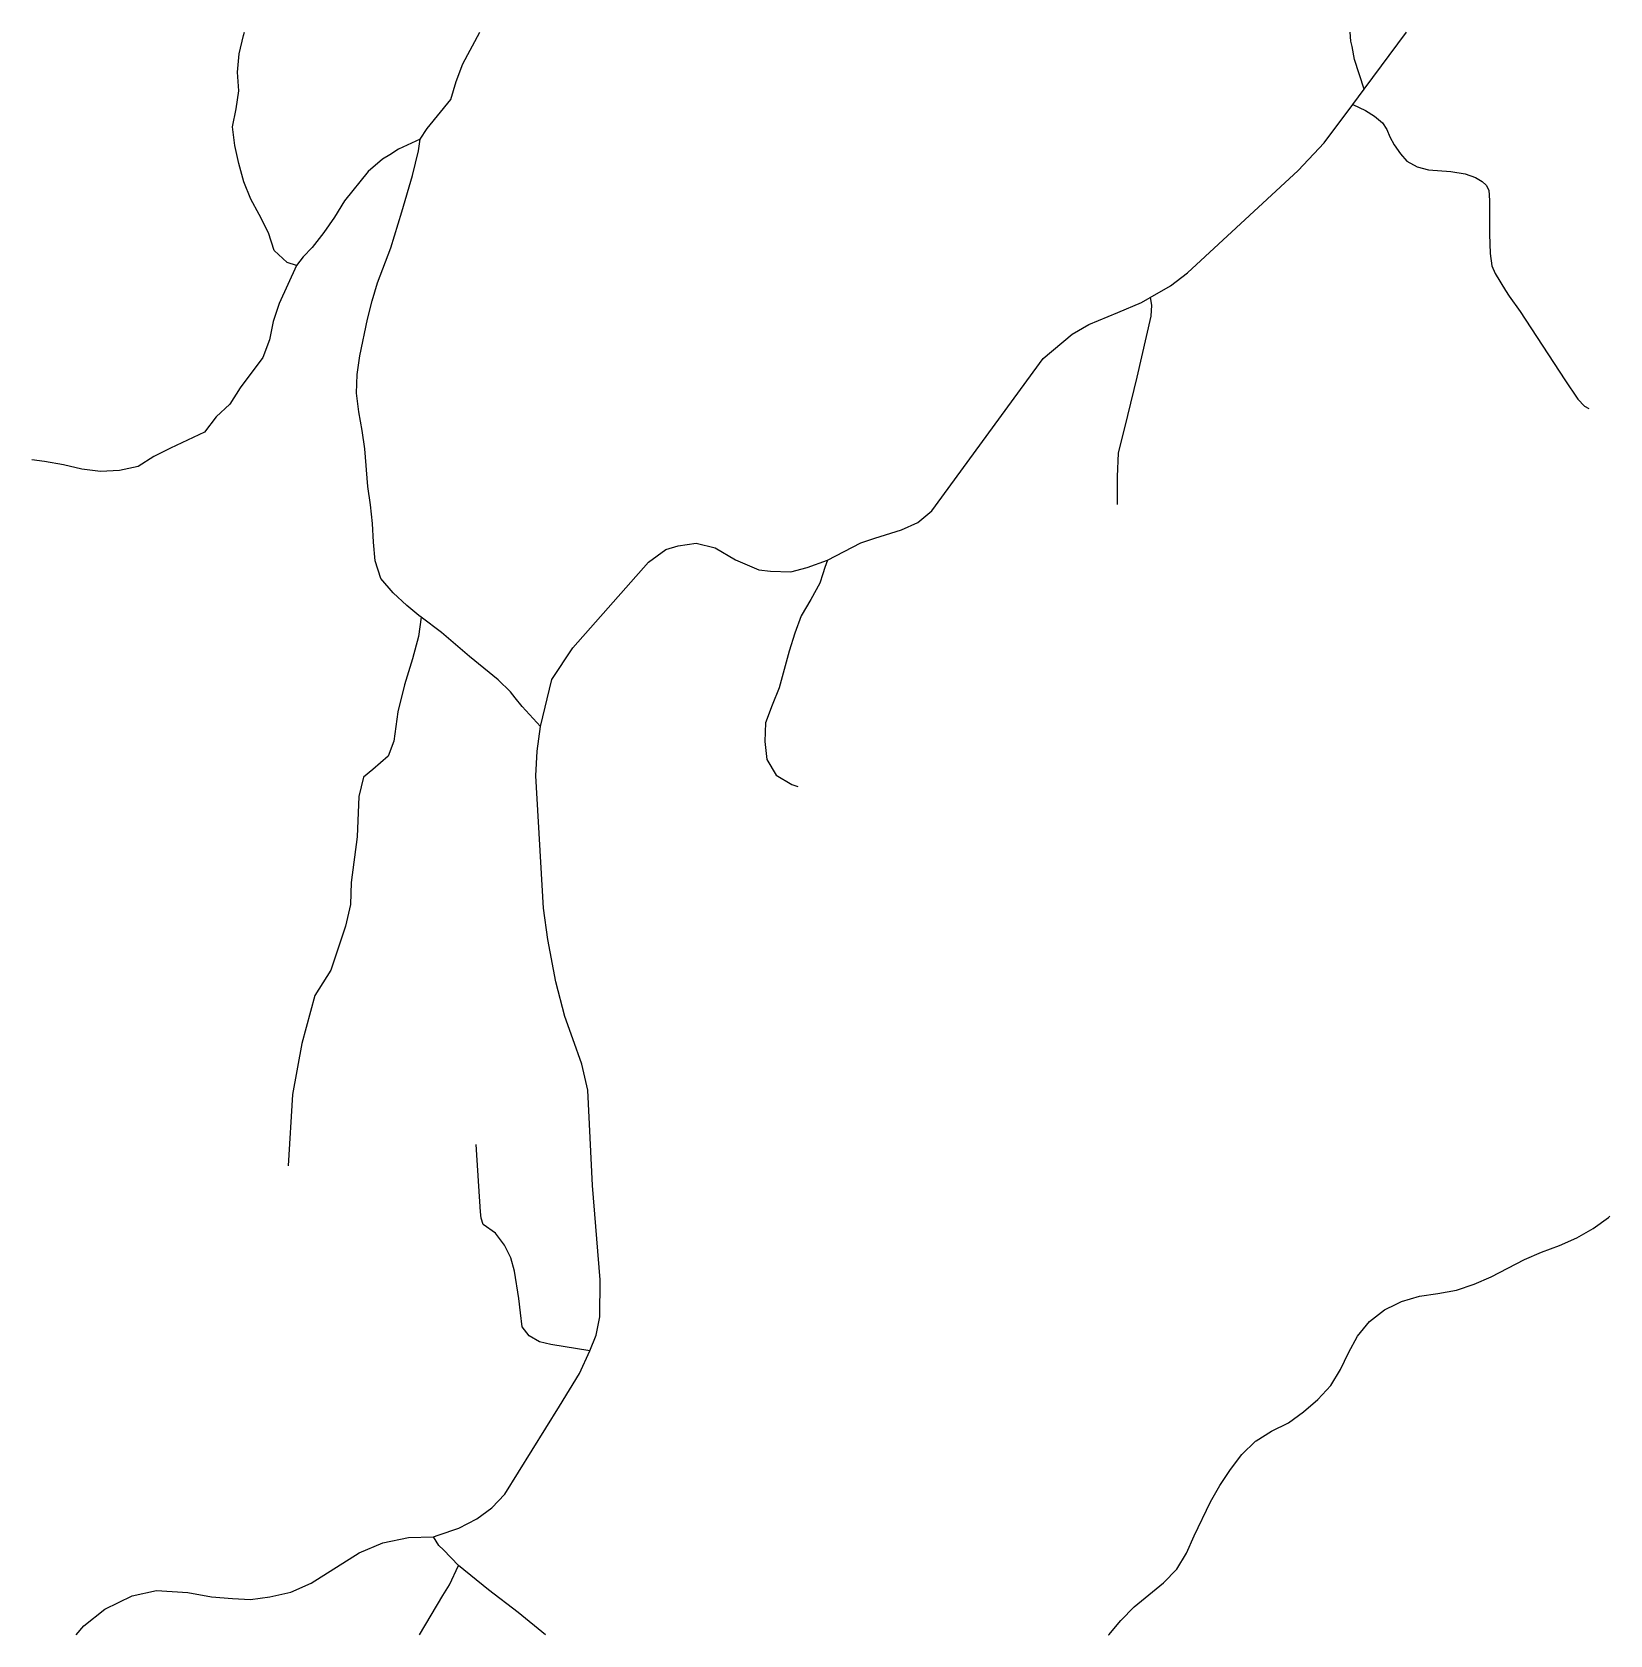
# Model space of a CAD drawing. Header units: millimetres. Extents: x 2 to 100, y 0 to 100.
import ezdxf

# ---------------------------------------------------------------- set-up
doc = ezdxf.new("R2010")
doc.units = ezdxf.units.MM
doc.layers.add('ROADS', color=7, linetype='Continuous')

msp = doc.modelspace()

# ---------------------------------------------------------------- linework, layer by layer
at = {"layer": 'ROADS'}
for points in [[(18.07, 85.44), (17.47, 85.62), (16.67, 86.38), (16.31, 87.48), (15.73, 88.61), (15.22, 89.57), (14.78, 90.66), (14.47, 91.8), (14.22, 92.93), (14.13, 93.59), (14.06, 94.09), (14.29, 95.2), (14.47, 96.33), (14.37, 97.49), (14.48, 98.65), (14.76, 99.78), (14.82, 100)], [(25.77, 93.32), (26.21, 93.98), (27.69, 95.8), (28.03, 96.91), (28.43, 98.01), (29.49, 100)], [(26.61, 6.12), (26.9, 6.22), (28.18, 6.66), (29.32, 7.24), (30.25, 7.94), (31.05, 8.79), (34.47, 14.28), (35.71, 16.31), (36.37, 17.72), (36.75, 18.7), (36.99, 19.84), (37, 22.16), (36.52, 28.04), (36.24, 33.98), (35.87, 35.6), (35.29, 37.2), (34.81, 38.59), (34.24, 40.74), (33.74, 43.38), (33.46, 45.34), (33, 53.59), (33.07, 55.13), (33.29, 56.67), (33.99, 59.61), (35.29, 61.59), (40.03, 66.92), (41.1, 67.71), (41.87, 67.95), (42.99, 68.12), (44.17, 67.82), (45.45, 67.08), (46.9, 66.45), (47.64, 66.37), (48.91, 66.32), (49.91, 66.59), (51.19, 67.06), (53.27, 68.14), (54.13, 68.42), (55.8, 68.95), (56.82, 69.41), (57.7, 70.14), (64.65, 79.63), (66.45, 81.16), (67.49, 81.76), (69.29, 82.51), (70.78, 83.13), (71.32, 83.44), (72.58, 84.16), (73.64, 84.98), (80.56, 91.36), (82.18, 93.08), (83.96, 95.48), (84.67, 96.44), (87.31, 100)], [(84.67, 96.44), (84.07, 98.29), (83.91, 99.09), (83.84, 99.43), (83.79, 100)], [(83.96, 95.48), (84.75, 95.1), (85.32, 94.75), (85.82, 94.33), (86.08, 93.93), (86.27, 93.47), (86.54, 92.96), (86.93, 92.4), (87.32, 91.94), (87.97, 91.6), (88.69, 91.41), (90.07, 91.3), (90.96, 91.16), (91.62, 90.93), (92.02, 90.68), (92.27, 90.44), (92.44, 90.14), (92.49, 89.49), (92.49, 87.39), (92.52, 86.19), (92.64, 85.41), (92.85, 84.94), (93.48, 83.88), (93.72, 83.53), (94.39, 82.57), (97.18, 78.3), (97.99, 77.09), (98.42, 76.66), (98.69, 76.52)], [(25.77, 93.32), (24.43, 92.69), (23.88, 92.34), (23.43, 92.06), (22.54, 91.3), (21.06, 89.47), (20.43, 88.46), (19.76, 87.5), (19.03, 86.56), (18.48, 85.97), (18.07, 85.44), (16.99, 83.06), (16.61, 81.95), (16.38, 80.8), (15.97, 79.7), (14.54, 77.8), (13.9, 76.79), (13.05, 75.99), (12.33, 75.04), (10.2, 74.05), (9.17, 73.52), (8.18, 72.89), (7.01, 72.65), (5.84, 72.59), (4.67, 72.73), (3.52, 72.99), (2.35, 73.2), (1.56, 73.31)], [(33.29, 56.67), (32.14, 57.92), (31.71, 58.46), (31.41, 58.83), (30.65, 59.59), (28.85, 61.04), (27.1, 62.55), (25.83, 63.49), (25.69, 63.61), (24.95, 64.23), (24.09, 65.02), (23.32, 65.91), (22.96, 67.01), (22.86, 68.17), (22.8, 69.34), (22.68, 70.5), (22.52, 71.65), (22.32, 73.99), (22.16, 75.15), (21.94, 76.3), (21.8, 77.47), (21.85, 78.64), (22.01, 79.8), (22.49, 82.09), (22.78, 83.23), (23.12, 84.35), (23.94, 86.54), (24.64, 88.78), (25.3, 91.05), (25.68, 92.59), (25.77, 93.32)], [(71.32, 83.44), (71.39, 82.97), (71.35, 82.27), (70.49, 78.46), (69.9, 76.08), (69.32, 73.73), (69.26, 72.27), (69.26, 70.53)], [(51.19, 67.06), (51.03, 66.59), (50.9, 66.2), (50.7, 65.62), (50.14, 64.6), (49.55, 63.58), (49.14, 62.49), (48.79, 61.37), (48.18, 59.09), (47.73, 58), (47.32, 56.91), (47.28, 55.75), (47.4, 54.61), (47.99, 53.63), (48.96, 53.06), (49.33, 52.93)], [(25.83, 63.49), (25.67, 62.28), (25.29, 60.9), (24.79, 59.27), (24.39, 57.6), (24.13, 55.77), (23.77, 54.82), (22.83, 54), (22.24, 53.52), (21.95, 52.3), (21.84, 49.79), (21.47, 46.94), (21.44, 45.57), (21.12, 44.21), (20.2, 41.48), (19.2, 39.9), (18.4, 36.89), (17.81, 33.71), (17.54, 29.26)], [(36.37, 17.72), (33.92, 18.12), (33.23, 18.28), (32.57, 18.67), (32.14, 19.22), (32.04, 20.09), (31.93, 20.98), (31.67, 22.69), (31.44, 23.52), (31.03, 24.31), (30.48, 25.06), (29.71, 25.6), (29.58, 26), (29.55, 26.39), (29.44, 28), (29.27, 30.6)], [(68.72, 0), (68.73, 0.01), (69.48, 0.91), (70.31, 1.76), (72.15, 3.26), (72.99, 4.11), (73.59, 5.11), (74.06, 6.18), (75.09, 8.31), (75.67, 9.33), (76.32, 10.32), (77.04, 11.26), (77.88, 12.08), (77.94, 12.11), (78.88, 12.71), (79.94, 13.23), (80.89, 13.92), (81.78, 14.69), (82.58, 15.56), (83.2, 16.55), (83.7, 17.61), (84.26, 18.64), (85, 19.55), (85.93, 20.28), (86.66, 20.64), (86.99, 20.8), (88.11, 21.14), (89.27, 21.3), (90.42, 21.5), (91.52, 21.88), (92.59, 22.35), (94.67, 23.42), (95.72, 23.89), (96.85, 24.3), (97.93, 24.77), (98.96, 25.35), (99.92, 26.05), (100, 26.12)], [(4.32, 0), (4.79, 0.56), (6.1, 1.61), (7.8, 2.45), (9.33, 2.77), (11.29, 2.65), (12.76, 2.38), (14.06, 2.28), (15.2, 2.21), (16.39, 2.38), (17.7, 2.66), (18.98, 3.22), (21.97, 5.13), (23.44, 5.74), (25.04, 6.07), (26.61, 6.12)], [(33.59, 0), (31.9, 1.39), (30.03, 2.82), (28.17, 4.34), (27.23, 5.31), (26.94, 5.58), (26.61, 6.12)], [(25.74, 0), (27.2, 2.47), (27.61, 3.12), (28.17, 4.34)]]:
    msp.add_lwpolyline(points, dxfattribs=at)

doc.saveas('drawing.dxf')
